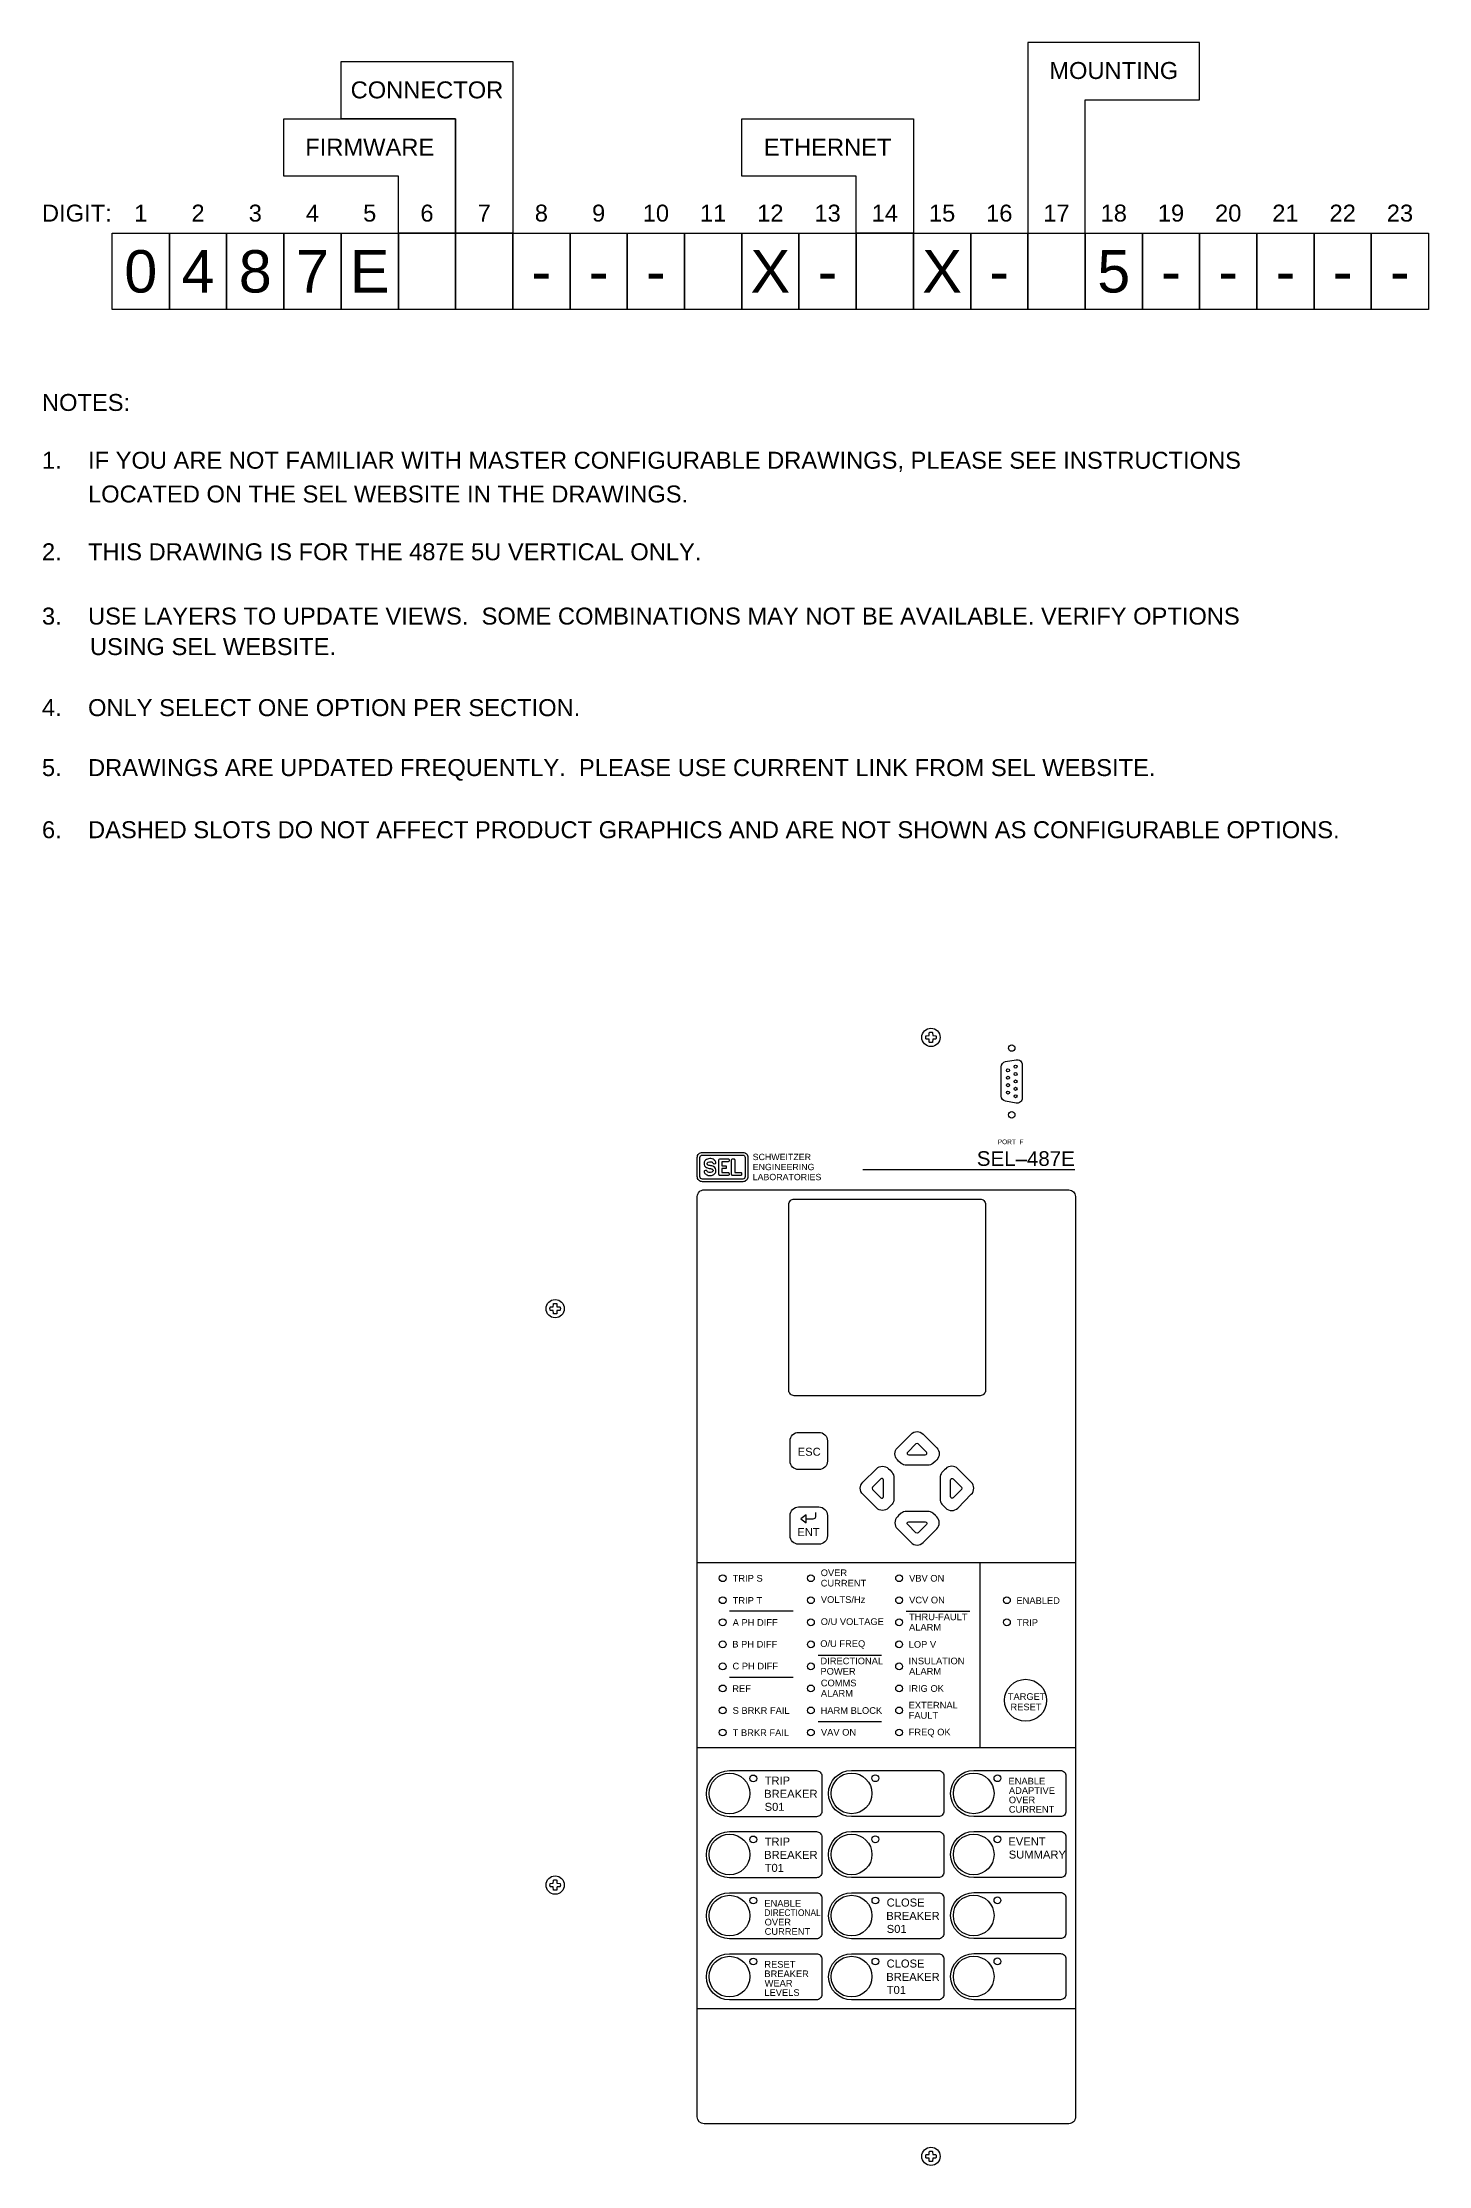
# Model space of a CAD drawing. Header units: inches. Extents: x 3.6 to 47, y 1 to 34.5.
# Drawn here: x 3.59 to 24.03, y 3.15 to 34.46 of the extents above; entities that cross this region are included whole.
import ezdxf
from ezdxf.enums import TextEntityAlignment as Align

# ---------------------------------------------------------------- set-up
doc = ezdxf.new("R2010")
doc.units = ezdxf.units.IN
doc.header["$MEASUREMENT"] = 0
doc.layers.add('5.0_____[DWG]', color=7, linetype='Continuous')
doc.styles.add('Arial', font='arial.ttf')

msp = doc.modelspace()

# ---------------------------------------------------------------- linework, layer by layer
at = {"layer": '5.0_____[DWG]'}
for points in [[(18.964, 33.611), (20.652, 33.611), (20.652, 34.455), (18.12, 34.455), (18.12, 31.643), (18.964, 31.643), (18.964, 33.611)], [(9.683, 33.33), (7.995, 33.33), (7.995, 34.174), (10.527, 34.174), (10.527, 31.643), (9.683, 31.643), (9.683, 33.33)], [(8.839, 32.486), (7.151, 32.486), (7.151, 33.33), (9.683, 33.33), (9.683, 31.643), (8.839, 31.643), (8.839, 32.486)], [(15.589, 32.486), (13.901, 32.486), (13.901, 33.33), (16.433, 33.33), (16.433, 31.643), (15.589, 31.643), (15.589, 32.486)], [(14.849, 12.745), (14.774, 12.686), (14.849, 12.628)]]:
    msp.add_lwpolyline(points, close=True, dxfattribs=at)
for points in [[(5.464, 30.518), (4.62, 30.518), (4.62, 31.643), (5.464, 31.643), (5.464, 30.518)], [(6.308, 30.518), (5.464, 30.518), (5.464, 31.643), (6.308, 31.643), (6.308, 30.518)], [(7.152, 30.518), (6.308, 30.518), (6.308, 31.643), (7.152, 31.643), (7.152, 30.518)], [(7.995, 30.518), (7.152, 30.518), (7.152, 31.643), (7.995, 31.643), (7.995, 30.518)], [(8.839, 30.518), (7.995, 30.518), (7.995, 31.643), (8.839, 31.643), (8.839, 30.518)], [(9.683, 30.518), (8.839, 30.518), (8.839, 31.643), (9.683, 31.643), (9.683, 30.518)], [(10.527, 30.518), (9.683, 30.518), (9.683, 31.643), (10.527, 31.643), (10.527, 30.518)], [(11.37, 30.518), (10.527, 30.518), (10.527, 31.643), (11.37, 31.643), (11.37, 30.518)], [(12.214, 30.518), (11.37, 30.518), (11.37, 31.643), (12.214, 31.643), (12.214, 30.518)], [(13.058, 30.518), (12.214, 30.518), (12.214, 31.643), (13.058, 31.643), (13.058, 30.518)], [(13.902, 30.518), (13.058, 30.518), (13.058, 31.643), (13.902, 31.643), (13.902, 30.518)], [(14.745, 30.518), (13.902, 30.518), (13.902, 31.643), (14.745, 31.643), (14.745, 30.518)], [(15.589, 30.518), (14.745, 30.518), (14.745, 31.643), (15.589, 31.643), (15.589, 30.518)], [(16.433, 30.518), (15.589, 30.518), (15.589, 31.643), (16.433, 31.643), (16.433, 30.518)], [(17.277, 30.518), (16.433, 30.518), (16.433, 31.643), (17.277, 31.643), (17.277, 30.518)], [(18.12, 30.518), (17.277, 30.518), (17.277, 31.643), (18.12, 31.643), (18.12, 30.518)], [(18.964, 30.518), (18.12, 30.518), (18.12, 31.643), (18.964, 31.643), (18.964, 30.518)], [(19.808, 30.518), (18.964, 30.518), (18.964, 31.643), (19.808, 31.643), (19.808, 30.518)], [(20.652, 30.518), (19.808, 30.518), (19.808, 31.643), (20.652, 31.643), (20.652, 30.518)], [(21.495, 30.518), (20.652, 30.518), (20.652, 31.643), (21.495, 31.643), (21.495, 30.518)], [(22.339, 30.518), (21.495, 30.518), (21.495, 31.643), (22.339, 31.643), (22.339, 30.518)], [(23.183, 30.518), (22.339, 30.518), (22.339, 31.643), (23.183, 31.643), (23.183, 30.518)], [(24.027, 30.518), (23.183, 30.518), (23.183, 31.643), (24.027, 31.643), (24.027, 30.518)], [(14.66, 11.323), (13.722, 11.323)], [(16.328, 11.323), (17.266, 11.323)], [(15.026, 10.673), (15.964, 10.673)], [(14.66, 10.348), (13.722, 10.348)], [(15.026, 9.698), (15.964, 9.698)]]:
    msp.add_lwpolyline(points, dxfattribs=at)
for points in [[(16.767, 19.768, -0.391794), (16.759, 19.759), (16.719, 19.757, 0.399739), (16.718, 19.756), (16.716, 19.716, -0.391859), (16.708, 19.708), (16.674, 19.708, -0.391764), (16.666, 19.716), (16.664, 19.756, 0.399816), (16.663, 19.757), (16.623, 19.759, -0.391825), (16.615, 19.768), (16.614, 19.785), (16.615, 19.802, -0.391806), (16.623, 19.81), (16.663, 19.812, 0.399638), (16.664, 19.813), (16.666, 19.853, -0.391814), (16.674, 19.861), (16.708, 19.861, -0.39186), (16.716, 19.853), (16.718, 19.813, 0.399739), (16.719, 19.812), (16.759, 19.81, -0.391769), (16.767, 19.802), (16.768, 19.785), (16.767, 19.768)], [(11.227, 15.768, -0.391794), (11.219, 15.759), (11.179, 15.757, 0.399739), (11.178, 15.756), (11.176, 15.716, -0.391859), (11.168, 15.708), (11.134, 15.708, -0.391764), (11.126, 15.716), (11.124, 15.756, 0.399816), (11.123, 15.757), (11.083, 15.759, -0.391825), (11.075, 15.768), (11.074, 15.785), (11.075, 15.802, -0.391806), (11.083, 15.81), (11.123, 15.812, 0.399638), (11.124, 15.813), (11.126, 15.853, -0.391814), (11.134, 15.861), (11.168, 15.861, -0.39186), (11.176, 15.853), (11.178, 15.813, 0.399739), (11.179, 15.812), (11.219, 15.81, -0.391769), (11.227, 15.802), (11.228, 15.785), (11.227, 15.768)], [(14.849, 12.686), (14.957, 12.686, 0.414214), (14.992, 12.721), (14.992, 12.779)], [(11.227, 7.268, -0.391794), (11.219, 7.259), (11.179, 7.257, 0.399739), (11.178, 7.256), (11.176, 7.216, -0.391859), (11.168, 7.208), (11.134, 7.208, -0.391764), (11.126, 7.216), (11.124, 7.256, 0.399816), (11.123, 7.257), (11.083, 7.259, -0.391825), (11.075, 7.268), (11.074, 7.285), (11.075, 7.302, -0.391806), (11.083, 7.31), (11.123, 7.312, 0.399638), (11.124, 7.313), (11.126, 7.353, -0.391814), (11.134, 7.361), (11.168, 7.361, -0.39186), (11.176, 7.353), (11.178, 7.313, 0.399739), (11.179, 7.312), (11.219, 7.31, -0.391769), (11.227, 7.302), (11.228, 7.285), (11.227, 7.268)], [(16.767, 3.268, -0.391794), (16.759, 3.259), (16.719, 3.257, 0.399739), (16.718, 3.256), (16.716, 3.216, -0.391859), (16.708, 3.208), (16.674, 3.208, -0.391764), (16.666, 3.216), (16.664, 3.256, 0.399816), (16.663, 3.257), (16.623, 3.259, -0.391825), (16.615, 3.268), (16.614, 3.285), (16.615, 3.302, -0.391806), (16.623, 3.31), (16.663, 3.312, 0.399638), (16.664, 3.313), (16.666, 3.353, -0.391814), (16.674, 3.361), (16.708, 3.361, -0.39186), (16.716, 3.353), (16.718, 3.313, 0.399739), (16.719, 3.312), (16.759, 3.31, -0.391769), (16.767, 3.302), (16.768, 3.285), (16.767, 3.268)]]:
    msp.add_lwpolyline(points, format="xyb", dxfattribs=at)
for points in [[(18.037, 19.377), (18.037, 18.893, -0.46318), (17.945, 18.815), (17.791, 18.842, -0.363045), (17.726, 18.92), (17.726, 19.35, -0.360245), (17.791, 19.428), (17.945, 19.455, -0.463312)], [(13.992, 17.731, -0.414214), (13.917, 17.656), (13.321, 17.656, -0.414214), (13.246, 17.731), (13.246, 18.014, -0.414214), (13.321, 18.089), (13.917, 18.089, -0.414214), (13.992, 18.014)], [(13.952, 17.731, -0.414214), (13.917, 17.695), (13.321, 17.695, -0.414214), (13.286, 17.731), (13.286, 18.014, -0.414214), (13.321, 18.05), (13.917, 18.05, -0.414214), (13.952, 18.014)], [(13.43, 17.997, 0.192116), (13.366, 17.972, 0.12608), (13.347, 17.933, 0.336344), (13.382, 17.864, 0.087668), (13.434, 17.85, -0.022201), (13.449, 17.848, -0.039737), (13.46, 17.844, -0.23043), (13.478, 17.826, -0.182747), (13.476, 17.811, -0.221111), (13.442, 17.792, -0.058363), (13.421, 17.792, -0.13415), (13.398, 17.803, 0.006668), (13.386, 17.818, 0.085557), (13.384, 17.82, 0.231613), (13.353, 17.818, 0.170757), (13.348, 17.81, 0.118457), (13.349, 17.798, 0.153081), (13.375, 17.765, 0.186266), (13.439, 17.747, 0.192116), (13.502, 17.772, 0.12608), (13.522, 17.81, 0.336344), (13.486, 17.879, 0.087668), (13.435, 17.894, -0.022201), (13.42, 17.896, -0.039737), (13.409, 17.899, -0.23043), (13.39, 17.918, -0.182747), (13.392, 17.932, -0.221111), (13.426, 17.951, -0.058363), (13.447, 17.952, -0.13415), (13.47, 17.94, 0.006668), (13.482, 17.926, 0.085557), (13.485, 17.924, 0.231613), (13.515, 17.926, 0.170757), (13.521, 17.933, 0.118457), (13.519, 17.946, 0.153081), (13.493, 17.978, 0.186266)], [(13.609, 17.849), (13.609, 17.792), (13.702, 17.792, -0.424366), (13.714, 17.78), (13.714, 17.76, -0.404134), (13.702, 17.749), (13.578, 17.749, -0.432614), (13.566, 17.761), (13.566, 17.981, -0.396049), (13.578, 17.993), (13.702, 17.993, -0.424366), (13.714, 17.982), (13.714, 17.962, -0.404134), (13.702, 17.95), (13.609, 17.95), (13.609, 17.893), (13.664, 17.893, -0.353971), (13.672, 17.883), (13.672, 17.883), (13.672, 17.859, -0.353971), (13.664, 17.849)], [(13.764, 17.993), (13.786, 17.993, -0.432614), (13.798, 17.981), (13.798, 17.792), (13.889, 17.792, -0.424366), (13.9, 17.78), (13.9, 17.76, -0.404134), (13.889, 17.749), (13.764, 17.749, -0.432614), (13.753, 17.761), (13.753, 17.981, -0.396049)], [(14.74, 13.961), (15.04, 13.961, -0.414214), (15.165, 13.836), (15.165, 13.536, -0.414214), (15.04, 13.411), (14.74, 13.411, -0.414214), (14.615, 13.536), (14.615, 13.836, -0.414214)], [(16.33, 13.475, -0.176539), (16.252, 13.502), (16.215, 13.538), (16.196, 13.557, -0.414214), (16.196, 13.733), (16.397, 13.935, -0.414214), (16.574, 13.935), (16.776, 13.733, -0.414214), (16.776, 13.557), (16.757, 13.538), (16.72, 13.502, -0.176539), (16.642, 13.475)], [(16.469, 13.79), (16.348, 13.669, 0.66386), (16.364, 13.628), (16.607, 13.628, 0.66386), (16.624, 13.669), (16.503, 13.79, 0.408376)], [(16.146, 12.98, -0.176539), (16.119, 12.901), (16.083, 12.865), (16.064, 12.846, -0.414214), (15.887, 12.846), (15.686, 13.047, -0.414214), (15.686, 13.224), (15.887, 13.425, -0.414214), (16.064, 13.425), (16.083, 13.406), (16.119, 13.369, -0.176539), (16.146, 13.291)], [(16.826, 12.98, 0.176539), (16.853, 12.901), (16.889, 12.864), (16.908, 12.845, 0.414214), (17.085, 12.845), (17.286, 13.047, 0.414214), (17.286, 13.224), (17.085, 13.425, 0.414214), (16.908, 13.425), (16.889, 13.406), (16.853, 13.369, 0.176539), (16.826, 13.291)], [(15.83, 13.119), (15.952, 12.997, 0.66386), (15.992, 13.014), (15.992, 13.257, 0.66386), (15.952, 13.274), (15.83, 13.152, 0.408376)], [(17.141, 13.119), (17.02, 12.997, -0.66386), (16.979, 13.014), (16.979, 13.257, -0.66386), (17.02, 13.274), (17.141, 13.152, -0.408376)], [(14.74, 12.861), (15.04, 12.861, -0.414214), (15.165, 12.736), (15.165, 12.436, -0.414214), (15.04, 12.311), (14.74, 12.311, -0.414214), (14.615, 12.436), (14.615, 12.736, -0.414214)], [(16.33, 12.796, 0.176539), (16.252, 12.769), (16.215, 12.733), (16.196, 12.714, 0.414214), (16.196, 12.537), (16.397, 12.336, 0.414214), (16.574, 12.336), (16.776, 12.537, 0.414214), (16.776, 12.714), (16.757, 12.733), (16.72, 12.769, 0.176539), (16.642, 12.796)], [(16.469, 12.48), (16.348, 12.602, -0.66386), (16.364, 12.642), (16.607, 12.642, -0.66386), (16.624, 12.602), (16.503, 12.48, -0.408376)]]:
    msp.add_lwpolyline(points, format="xyb", close=True, dxfattribs=at)
at = {"layer": '5.0_____[DWG]', "linetype": 'Continuous', "flags": 128}
msp.add_lwpolyline([(13.346, 17.537), (18.722, 17.537, -0.414198), (18.822, 17.437), (18.822, 3.866, -0.41429), (18.722, 3.766), (13.346, 3.766, -0.414132), (13.246, 3.866), (13.246, 17.437, -0.414234)], format="xyb", close=True, dxfattribs=at)
for points in [[(18.812, 17.832), (15.688, 17.832)], [(18.822, 12.035), (13.246, 12.035)], [(17.411, 12.035), (17.411, 9.31)], [(18.822, 9.31), (13.246, 9.31)], [(18.822, 5.461), (13.246, 5.461)]]:
    msp.add_lwpolyline(points, dxfattribs=at)
at = {"layer": '5.0_____[DWG]', "flags": 128}
for points in [[(17.496, 17.321), (17.496, 14.581, -0.414214), (17.416, 14.501), (14.676, 14.501, -0.414214), (14.596, 14.581), (14.596, 17.321, -0.414214), (14.676, 17.401), (17.416, 17.401, -0.414214)], [(13.722, 8.973), (15.002, 8.973, -0.414214), (15.082, 8.893), (15.082, 8.373, -0.414214), (15.002, 8.293), (13.722, 8.293, -1)], [(15.521, 8.975), (16.801, 8.975, -0.414214), (16.881, 8.895), (16.881, 8.375, -0.414214), (16.801, 8.295), (15.521, 8.295, -1)], [(17.321, 8.975), (18.601, 8.975, -0.414214), (18.681, 8.895), (18.681, 8.375, -0.414214), (18.601, 8.295), (17.321, 8.295, -1)], [(13.722, 8.073), (15.002, 8.073, -0.414214), (15.082, 7.993), (15.082, 7.473, -0.414214), (15.002, 7.393), (13.722, 7.393, -1)], [(15.521, 8.075), (16.801, 8.075, -0.414214), (16.881, 7.995), (16.881, 7.475, -0.414214), (16.801, 7.395), (15.521, 7.395, -1)], [(17.321, 8.075), (18.601, 8.075, -0.414214), (18.681, 7.995), (18.681, 7.475, -0.414214), (18.601, 7.395), (17.321, 7.395, -1)], [(13.722, 7.173), (15.002, 7.173, -0.414214), (15.082, 7.093), (15.082, 6.573, -0.414214), (15.002, 6.493), (13.722, 6.493, -1)], [(15.522, 7.173), (16.802, 7.173, -0.414214), (16.882, 7.093), (16.882, 6.573, -0.414214), (16.802, 6.493), (15.522, 6.493, -1)], [(17.321, 7.175), (18.601, 7.175, -0.414214), (18.681, 7.095), (18.681, 6.575, -0.414214), (18.601, 6.495), (17.321, 6.495, -1)], [(13.722, 6.273), (15.002, 6.273, -0.414214), (15.082, 6.193), (15.082, 5.673, -0.414214), (15.002, 5.593), (13.722, 5.593, -1)], [(15.522, 6.273), (16.802, 6.273, -0.414214), (16.882, 6.193), (16.882, 5.673, -0.414214), (16.802, 5.593), (15.522, 5.593, -1)], [(17.321, 6.275), (18.601, 6.275, -0.414214), (18.681, 6.195), (18.681, 5.675, -0.414214), (18.601, 5.595), (17.321, 5.595, -1)]]:
    msp.add_lwpolyline(points, format="xyb", close=True, dxfattribs=at)
at = {"layer": '5.0_____[DWG]'}
for centre, radius in [((16.691, 19.785), 0.135), ((17.882, 19.627), 0.047), ((17.826, 19.298), 0.0225), ((17.826, 19.189), 0.0225), ((17.826, 19.08), 0.0225), ((17.938, 19.353), 0.0225), ((17.938, 19.244), 0.0225), ((17.938, 19.135), 0.0225), ((17.826, 18.971), 0.0225), ((17.938, 19.026), 0.0225), ((17.938, 18.917), 0.0225), ((17.882, 18.643), 0.047), ((11.151, 15.785), 0.135), ((13.621, 11.81), 0.05), ((14.921, 11.81), 0.05), ((16.221, 11.81), 0.05), ((13.621, 11.485), 0.05), ((14.921, 11.485), 0.05), ((16.221, 11.485), 0.05), ((17.811, 11.485), 0.05), ((13.621, 11.16), 0.05), ((14.921, 11.16), 0.05), ((16.221, 11.16), 0.05), ((17.811, 11.16), 0.05), ((13.621, 10.835), 0.05), ((14.921, 10.835), 0.05), ((16.221, 10.835), 0.05), ((13.621, 10.51), 0.05), ((14.921, 10.51), 0.05), ((16.221, 10.51), 0.05), ((13.621, 10.185), 0.05), ((14.921, 10.185), 0.05), ((16.221, 10.185), 0.05), ((18.086, 10.01), 0.31), ((13.621, 9.86), 0.05), ((14.921, 9.86), 0.05), ((16.221, 9.86), 0.05), ((13.621, 9.535), 0.05), ((14.921, 9.535), 0.05), ((16.221, 9.535), 0.05), ((14.072, 8.858), 0.05), ((15.871, 8.86), 0.05), ((17.671, 8.86), 0.05), ((14.072, 7.958), 0.05), ((15.871, 7.96), 0.05), ((17.671, 7.96), 0.05), ((11.151, 7.285), 0.135), ((14.072, 7.058), 0.05), ((15.872, 7.058), 0.05), ((17.671, 7.06), 0.05), ((14.072, 6.158), 0.05), ((15.872, 6.158), 0.05), ((17.671, 6.16), 0.05), ((16.691, 3.285), 0.135)]:
    msp.add_circle(centre, radius, dxfattribs=at)
for centre in [(13.721, 8.635), (15.521, 8.637), (17.321, 8.637), (13.721, 7.735), (15.521, 7.737), (17.321, 7.737), (13.721, 6.835), (15.521, 6.835), (17.321, 6.837), (13.721, 5.935), (15.521, 5.935), (17.321, 5.937)]:
    msp.add_ellipse(centre, major_axis=(-0.3, 0), ratio=0.999907, dxfattribs=at)

# ---------------------------------------------------------------- texts
at = {"layer": '5.0_____[DWG]', "style": 'Arial'}
for s, height, p in [('MOUNTING', 0.25, (19.386, 33.917)), ('CONNECTOR', 0.25, (9.261, 33.631)), ('FIRMWARE', 0.25, (8.417, 32.787)), ('ETHERNET', 0.25, (15.167, 32.787)), ('1', 0.25, (5.042, 31.814)), ('2', 0.25, (5.886, 31.814)), ('3', 0.25, (6.73, 31.814)), ('4', 0.25, (7.573, 31.814)), ('5', 0.25, (8.417, 31.814)), ('6', 0.25, (9.261, 31.814)), ('7', 0.25, (10.105, 31.814)), ('8', 0.25, (10.948, 31.814)), ('9', 0.25, (11.792, 31.814)), ('10', 0.25, (12.636, 31.814)), ('11', 0.25, (13.48, 31.814)), ('12', 0.25, (14.323, 31.814)), ('13', 0.25, (15.167, 31.814)), ('14', 0.25, (16.011, 31.814)), ('15', 0.25, (16.855, 31.814)), ('16', 0.25, (17.698, 31.814)), ('17', 0.25, (18.542, 31.814)), ('18', 0.25, (19.386, 31.814)), ('19', 0.25, (20.23, 31.814)), ('20', 0.25, (21.073, 31.814)), ('21', 0.25, (21.917, 31.814)), ('22', 0.25, (22.761, 31.814)), ('23', 0.25, (23.605, 31.814)), ('0', 0.625, (5.042, 30.768)), ('4', 0.625, (5.886, 30.768)), ('8', 0.625, (6.73, 30.768)), ('7', 0.625, (7.573, 30.768)), ('E', 0.625, (8.417, 30.768)), ('X', 0.625, (14.323, 30.768)), ('X', 0.625, (16.855, 30.768)), ('5', 0.625, (19.386, 30.768)), ('-', 0.625, (10.948, 30.768)), ('-', 0.625, (11.792, 30.768)), ('-', 0.625, (12.636, 30.768)), ('-', 0.625, (15.167, 30.768)), ('-', 0.625, (17.698, 30.768)), ('-', 0.625, (20.23, 30.768)), ('-', 0.625, (21.073, 30.768)), ('-', 0.625, (21.917, 30.768)), ('-', 0.625, (22.761, 30.768)), ('-', 0.625, (23.605, 30.768))]:
    msp.add_text(s, height=height, dxfattribs=at).set_placement(p, align=Align.CENTER)
for s, height, p in [('DIGIT:', 0.25, (3.585, 31.814)), ('NOTES:', 0.25, (3.585, 29.022)), ('1.    IF YOU ARE NOT FAMILIAR WITH MASTER CONFIGURABLE DRAWINGS, PLEASE SEE INSTRUCTIONS', 0.25, (3.585, 28.17)), ('       LOCATED ON THE SEL WEBSITE IN THE DRAWINGS.', 0.25, (3.585, 27.672)), ('2.    THIS DRAWING IS FOR THE 487E 5U VERTICAL ONLY.', 0.25, (3.585, 26.82)), ('3.    USE LAYERS TO UPDATE VIEWS.  SOME COMBINATIONS MAY NOT BE AVAILABLE. VERIFY OPTIONS', 0.25, (3.585, 25.872)), ('       USING SEL WEBSITE.', 0.25, (3.613, 25.422)), ('4.    ONLY SELECT ONE OPTION PER SECTION.', 0.25, (3.585, 24.522)), ('5.    DRAWINGS ARE UPDATED FREQUENTLY.  PLEASE USE CURRENT LINK FROM SEL WEBSITE.', 0.25, (3.585, 23.638)), ('6.    DASHED SLOTS DO NOT AFFECT PRODUCT GRAPHICS AND ARE NOT SHOWN AS CONFIGURABLE OPTIONS.', 0.25, (3.585, 22.722)), ('PORT  F', 0.0688, (17.676, 18.21)), ('SCHWEITZER', 0.0931, (14.063, 17.975)), ('ENGINEERING', 0.09313, (14.063, 17.827)), ('LABORATORIES', 0.09313, (14.063, 17.679)), ('ESC', 0.118, (14.727, 13.616)), ('ENT', 0.118, (14.721, 12.431)), ('OVER', 0.0983, (15.066, 11.841)), ('TRIP S', 0.0983, (13.768, 11.76)), ('CURRENT', 0.0983, (15.066, 11.688)), ('VBV ON', 0.0983, (16.369, 11.76)), ('TRIP T', 0.0983, (13.768, 11.433)), ('VOLTS/Hz', 0.0983, (15.068, 11.446)), ('VCV ON', 0.0983, (16.369, 11.439)), ('THRU-FAULT', 0.0983, (16.368, 11.191)), ('ENABLED', 0.0983, (17.951, 11.431)), ('A PH DIFF', 0.0983, (13.768, 11.108)), ('O/U VOLTAGE', 0.09833, (15.066, 11.121)), ('ALARM', 0.0983, (16.368, 11.038)), ('TRIP', 0.0983, (17.957, 11.107)), ('B PH DIFF', 0.0983, (13.762, 10.788)), ('O/U FREQ', 0.0983, (15.059, 10.796)), ('LOP V', 0.0983, (16.363, 10.785)), ('C PH DIFF', 0.0983, (13.766, 10.465)), ('DIRECTIONAL', 0.09833, (15.062, 10.541)), ('POWER', 0.0983, (15.062, 10.388)), ('ALARM', 0.0983, (16.368, 10.388)), ('INSULATION', 0.0983, (16.361, 10.541)), ('REF', 0.0983, (13.762, 10.133)), ('ALARM', 0.0983, (15.068, 10.063)), ('COMMS', 0.0983, (15.067, 10.216)), ('IRIG OK', 0.0983, (16.363, 10.135)), ('TARGET', 0.0983, (17.824, 10.016)), ('S BRKR FAIL', 0.09833, (13.767, 9.81)), ('HARM BLOCK', 0.0983, (15.064, 9.81)), ('EXTERNAL', 0.0983, (16.362, 9.889)), ('FAULT', 0.0983, (16.362, 9.738)), ('RESET', 0.0983, (17.863, 9.863)), ('T BRKR FAIL', 0.09833, (13.768, 9.483)), ('VAV ON', 0.0983, (15.069, 9.489)), ('FREQ OK', 0.0983, (16.363, 9.492)), ('TRIP', 0.118, (14.239, 8.767)), ('ENABLE', 0.0983, (17.834, 8.769)), ('BREAKER', 0.118, (14.232, 8.572)), ('S01', 0.118, (14.239, 8.38)), ('ADAPTIVE', 0.0983, (17.84, 8.63)), ('OVER', 0.0983, (17.839, 8.492)), ('CURRENT', 0.0983, (17.839, 8.353)), ('TRIP', 0.118, (14.239, 7.867)), ('EVENT', 0.118, (17.832, 7.869)), ('T01', 0.118, (14.239, 7.48)), ('BREAKER', 0.118, (14.232, 7.672)), ('SUMMARY', 0.118, (17.838, 7.676)), ('ENABLE', 0.0983, (14.235, 6.967)), ('CLOSE', 0.118, (16.038, 6.969)), ('BREAKER', 0.118, (16.032, 6.772)), ('OVER', 0.0983, (14.239, 6.69)), ('CURRENT', 0.0983, (14.239, 6.552)), ('S01', 0.118, (16.039, 6.58)), ('RESET', 0.0983, (14.235, 6.068)), ('BREAKER', 0.0983, (14.235, 5.928)), ('CLOSE', 0.118, (16.037, 6.069)), ('BREAKER', 0.118, (16.032, 5.872)), ('WEAR', 0.0983, (14.239, 5.789)), ('LEVELS', 0.0983, (14.235, 5.651)), ('T01', 0.118, (16.039, 5.68))]:
    msp.add_text(s, height=height, dxfattribs=at).set_placement(p)
msp.add_text('SEL–487E', height=0.2163, dxfattribs=at).set_placement((18.812, 17.89), align=Align.RIGHT)
at = {"layer": '5.0_____[DWG]', "style": 'Arial', "width": 0.9}
msp.add_text('DIRECTIONAL', height=0.09833, dxfattribs=at).set_placement((14.235, 6.829))

doc.saveas('drawing.dxf')
